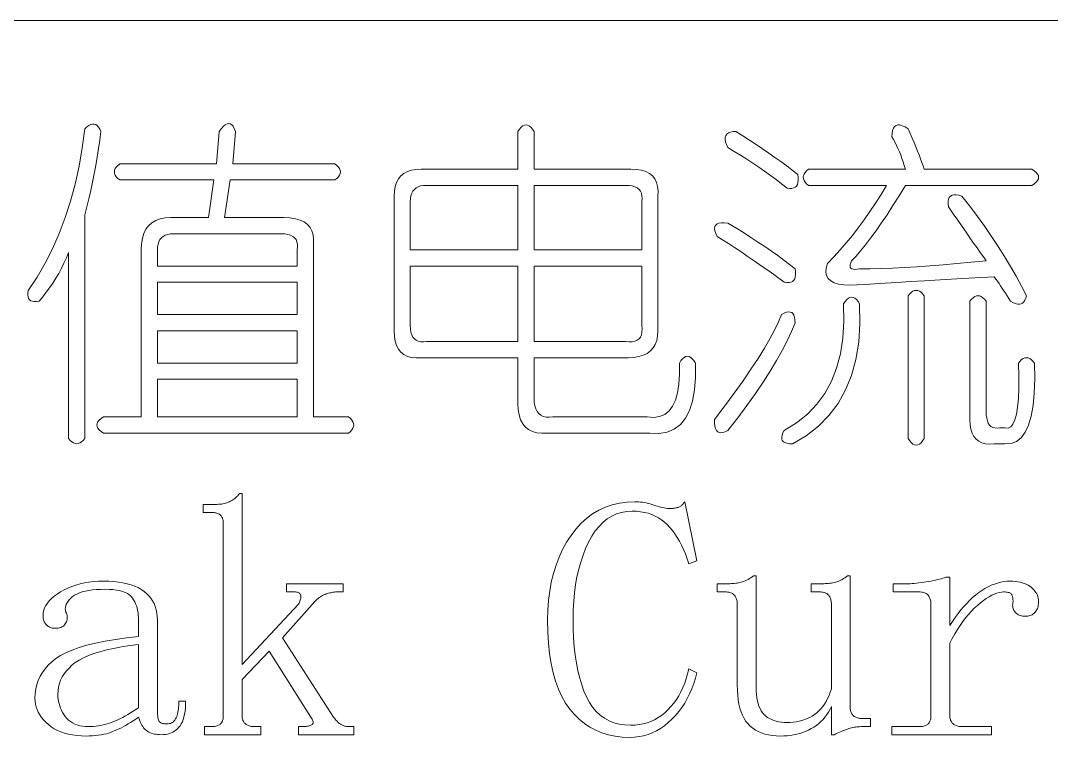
# Model space of a CAD drawing. Extents: x 1 to 297, y 1 to 210.
# Drawn here: x 90.6 to 97.16, y 35.78 to 40.34 of the extents above; entities that cross this region are included whole.
import ezdxf

# ---------------------------------------------------------------- set-up
doc = ezdxf.new("R2010")
doc.units = 0

msp = doc.modelspace()

# ---------------------------------------------------------------- linework, layer by layer
at = {"color": 7, "lineweight": 13}
msp.add_line((1.3055, 40.342), (219.3213, 40.342), dxfattribs=at)
for points in [[(91.1071, 39.6363), (91.0999, 39.5816), (91.0921, 39.5273), (91.0835, 39.4733), (91.0742, 39.4196), (91.0643, 39.3663), (91.0536, 39.3133), (91.0423, 39.2607), (91.0303, 39.2084), (91.0177, 39.1565), (91.0043, 39.1049), (91.0043, 37.682), (90.994, 37.6697), (90.9837, 37.6601), (90.9734, 37.6532), (90.9631, 37.6491), (90.9529, 37.6477), (90.9426, 37.6491), (90.9323, 37.6532), (90.922, 37.6601), (90.9117, 37.6697), (90.9014, 37.682), (90.9014, 38.8649), (90.8872, 38.8309), (90.8719, 38.7977), (90.8557, 38.7651), (90.8383, 38.7332), (90.82, 38.702), (90.8006, 38.6715), (90.7802, 38.6417), (90.7588, 38.6125), (90.7363, 38.5841), (90.7129, 38.5563), (90.6967, 38.5539), (90.6827, 38.5535), (90.6707, 38.5553), (90.6607, 38.559), (90.6529, 38.5649), (90.647, 38.5727), (90.6432, 38.5827), (90.6415, 38.5947), (90.6419, 38.6087), (90.6443, 38.6249), (90.7003, 38.7092), (90.7519, 38.7977), (90.7991, 38.8902), (90.8418, 38.9869), (90.88, 39.0877), (90.9138, 39.1926), (90.9431, 39.3017), (90.9679, 39.4148), (90.9883, 39.5321), (91.0043, 39.6534), (91.0177, 39.6656), (91.0303, 39.6747), (91.0423, 39.6807), (91.0536, 39.6836), (91.0643, 39.6834), (91.0742, 39.6802), (91.0835, 39.6738), (91.0921, 39.6644), (91.0999, 39.6519)], [(91.9643, 39.6363), (91.9471, 39.4306), (92.5986, 39.4306), (92.6109, 39.4203), (92.6205, 39.41), (92.6274, 39.3997), (92.6315, 39.3894), (92.6329, 39.3791), (92.6315, 39.3689), (92.6274, 39.3586), (92.6205, 39.3483), (92.6109, 39.338), (92.5986, 39.3277), (91.93, 39.3277), (91.8957, 39.0877), (92.2729, 39.0877), (92.3118, 39.086), (92.3462, 39.0809), (92.3762, 39.0723), (92.4018, 39.0603), (92.4229, 39.0449), (92.4395, 39.026), (92.4517, 39.0037), (92.4594, 38.978), (92.4626, 38.9489), (92.4614, 38.9163), (92.4614, 37.8191), (92.6843, 37.8191), (92.6966, 37.8089), (92.7062, 37.7986), (92.7131, 37.7883), (92.7172, 37.778), (92.7186, 37.7677), (92.7172, 37.7574), (92.7131, 37.7471), (92.7062, 37.7369), (92.6966, 37.7266), (92.6843, 37.7163), (91.1243, 37.7163), (91.1089, 37.7266), (91.0969, 37.7369), (91.0883, 37.7471), (91.0831, 37.7574), (91.0814, 37.7677), (91.0831, 37.778), (91.0883, 37.7883), (91.0969, 37.7986), (91.1089, 37.8089), (91.1243, 37.8191), (91.3643, 37.8191), (91.3643, 38.882), (91.3662, 38.9211), (91.3718, 38.9561), (91.3813, 38.9869), (91.3945, 39.0137), (91.4114, 39.0363), (91.4322, 39.0548), (91.4567, 39.0692), (91.485, 39.0795), (91.517, 39.0857), (91.5529, 39.0877), (91.7929, 39.0877), (91.8271, 39.3277), (91.2271, 39.3277), (91.2148, 39.338), (91.2052, 39.3483), (91.1983, 39.3586), (91.1942, 39.3689), (91.1929, 39.3791), (91.1942, 39.3894), (91.1983, 39.3997), (91.2052, 39.41), (91.2148, 39.4203), (91.2271, 39.4306), (91.8443, 39.4306), (91.8614, 39.6363), (91.8748, 39.6548), (91.8875, 39.6692), (91.8995, 39.6795), (91.9108, 39.6857), (91.9214, 39.6877), (91.9314, 39.6857), (91.9406, 39.6795), (91.9492, 39.6692), (91.9571, 39.6548)], [(93.8671, 39.6363), (93.8671, 39.3963), (94.4843, 39.3963), (94.5199, 39.3946), (94.5515, 39.3894), (94.5789, 39.3809), (94.6022, 39.3689), (94.6214, 39.3534), (94.6365, 39.3346), (94.6475, 39.3123), (94.6543, 39.2866), (94.6571, 39.2574), (94.6557, 39.2249), (94.6557, 38.3677), (94.6538, 38.3351), (94.6482, 38.306), (94.6387, 38.2803), (94.6255, 38.258), (94.6086, 38.2391), (94.5878, 38.2237), (94.5633, 38.2117), (94.535, 38.2031), (94.503, 38.198), (94.4671, 38.1963), (93.8671, 38.1963), (93.8671, 37.9391), (93.8683, 37.9133), (93.8719, 37.8905), (93.8779, 37.8707), (93.8863, 37.8541), (93.8971, 37.8406), (93.9103, 37.8301), (93.9259, 37.8227), (93.9439, 37.8185), (93.9643, 37.8173), (93.9871, 37.8191), (94.5871, 37.8191), (94.6293, 37.8164), (94.6667, 37.8219), (94.6992, 37.8356), (94.727, 37.8575), (94.75, 37.8877), (94.7682, 37.9261), (94.7815, 37.9727), (94.7901, 38.0276), (94.7939, 38.0907), (94.7929, 38.162), (94.8031, 38.1774), (94.8134, 38.1894), (94.8237, 38.198), (94.834, 38.2031), (94.8443, 38.2049), (94.8546, 38.2031), (94.8649, 38.198), (94.8751, 38.1894), (94.8854, 38.1774), (94.8957, 38.162), (94.8959, 38.0711), (94.8895, 37.9906), (94.8767, 37.9203), (94.8573, 37.8603), (94.8314, 37.8106), (94.799, 37.7711), (94.7601, 37.742), (94.7147, 37.7231), (94.6627, 37.7146), (94.6043, 37.7163), (93.9529, 37.7163), (93.917, 37.7151), (93.885, 37.7183), (93.8567, 37.7261), (93.8322, 37.7382), (93.8114, 37.7549), (93.7944, 37.7759), (93.7812, 37.8015), (93.7718, 37.8315), (93.7662, 37.8659), (93.7643, 37.9049), (93.7643, 38.1963), (93.1471, 38.1963), (93.1146, 38.1949), (93.0854, 38.1977), (93.0597, 38.2045), (93.0374, 38.2155), (93.0186, 38.2306), (93.0031, 38.2498), (92.9911, 38.2731), (92.9826, 38.3005), (92.9774, 38.3321), (92.9757, 38.3677), (92.9757, 39.2249), (92.9774, 39.2574), (92.9826, 39.2866), (92.9911, 39.3123), (93.0031, 39.3346), (93.0186, 39.3534), (93.0374, 39.3689), (93.0597, 39.3809), (93.0854, 39.3894), (93.1146, 39.3946), (93.1471, 39.3963), (93.7643, 39.3963), (93.7643, 39.6363), (93.7746, 39.6517), (93.7849, 39.6637), (93.7951, 39.6723), (93.8054, 39.6774), (93.8157, 39.6791), (93.826, 39.6774), (93.8363, 39.6723), (93.8466, 39.6637), (93.8568, 39.6517)], [(96.25, 39.6534), (96.2634, 39.6231), (96.2761, 39.5938), (96.2881, 39.5655), (96.2994, 39.5382), (96.31, 39.512), (96.3199, 39.4868), (96.3292, 39.4626), (96.3378, 39.4395), (96.3456, 39.4174), (96.3529, 39.3963), (97.0386, 39.3963), (97.054, 39.386), (97.066, 39.3757), (97.0746, 39.3654), (97.0797, 39.3551), (97.0814, 39.3449), (97.0797, 39.3346), (97.0746, 39.3243), (97.066, 39.314), (97.054, 39.3037), (97.0386, 39.2934), (96.2328, 39.2934), (96.1924, 39.2269), (96.1533, 39.1645), (96.1156, 39.1062), (96.0793, 39.0521), (96.0443, 39.002), (96.0107, 38.9561), (95.9785, 38.9142), (95.9476, 38.8765), (95.9181, 38.8429), (95.89, 38.8134), (95.8843, 38.8006), (95.8811, 38.7894), (95.8802, 38.78), (95.8818, 38.7723), (95.8857, 38.7663), (95.8921, 38.762), (95.9008, 38.7594), (95.9119, 38.7586), (95.9255, 38.7594), (95.9414, 38.762), (96.0081, 38.7625), (96.0779, 38.7641), (96.1507, 38.7666), (96.2267, 38.7702), (96.3057, 38.7749), (96.3878, 38.7805), (96.473, 38.7872), (96.5613, 38.7949), (96.6527, 38.8037), (96.7471, 38.8134), (96.7293, 38.8385), (96.7101, 38.8655), (96.6895, 38.8947), (96.6676, 38.9259), (96.6443, 38.9591), (96.6196, 38.9945), (96.5935, 39.0318), (96.5661, 39.0713), (96.5373, 39.1127), (96.5071, 39.1563), (96.5049, 39.1755), (96.5051, 39.1919), (96.5077, 39.2057), (96.5126, 39.2166), (96.52, 39.2249), (96.5298, 39.2303), (96.5419, 39.2331), (96.5565, 39.2331), (96.5735, 39.2303), (96.5928, 39.2249), (96.6432, 39.1599), (96.6916, 39.0953), (96.7379, 39.031), (96.7821, 38.967), (96.8243, 38.9034), (96.8644, 38.8402), (96.9025, 38.7773), (96.9385, 38.7147), (96.9724, 38.6525), (97.0043, 38.5906), (97.0002, 38.5748), (96.9947, 38.5618), (96.9878, 38.5515), (96.9796, 38.5439), (96.97, 38.5391), (96.959, 38.5371), (96.9467, 38.5378), (96.933, 38.5412), (96.9179, 38.5474), (96.9014, 38.5563), (96.8911, 38.5733), (96.8809, 38.5899), (96.8706, 38.6062), (96.8603, 38.6221), (96.85, 38.6377), (96.8397, 38.653), (96.8294, 38.6679), (96.8191, 38.6825), (96.8089, 38.6967), (96.7986, 38.7106), (96.6757, 38.7039), (96.5606, 38.6975), (96.4535, 38.6915), (96.3542, 38.6859), (96.2629, 38.6806), (96.1794, 38.6756), (96.1038, 38.671), (96.036, 38.6667), (95.9762, 38.6627), (95.9243, 38.6591), (95.8792, 38.6574), (95.8399, 38.6591), (95.8065, 38.6643), (95.7789, 38.6729), (95.7571, 38.6849), (95.7412, 38.7003), (95.7311, 38.7191), (95.7268, 38.7414), (95.7283, 38.7671), (95.7357, 38.7963), (95.7765, 38.8383), (95.8166, 38.882), (95.856, 38.9274), (95.8948, 38.9746), (95.9329, 39.0234), (95.9702, 39.074), (96.0069, 39.1263), (96.0429, 39.1803), (96.0782, 39.236), (96.1129, 39.2934), (95.6157, 39.2934), (95.6034, 39.3037), (95.5938, 39.314), (95.5869, 39.3243), (95.5828, 39.3346), (95.5814, 39.3449), (95.5828, 39.3551), (95.5869, 39.3654), (95.5938, 39.3757), (95.6034, 39.386), (95.6157, 39.3963), (96.2328, 39.3963), (96.2258, 39.4199), (96.2185, 39.4429), (96.2107, 39.4652), (96.2027, 39.4868), (96.1943, 39.5077), (96.1855, 39.5279), (96.1765, 39.5475), (96.167, 39.5663), (96.1572, 39.5845), (96.1471, 39.602), (96.1482, 39.6241), (96.1513, 39.6425), (96.1564, 39.657), (96.1636, 39.6678), (96.1729, 39.6749), (96.1842, 39.6781), (96.1975, 39.6776), (96.213, 39.6733), (96.2305, 39.6653)], [(95.1529, 39.6363), (95.1969, 39.6089), (95.2399, 39.5814), (95.2819, 39.554), (95.3229, 39.5266), (95.3629, 39.4991), (95.4018, 39.4717), (95.4397, 39.4443), (95.4765, 39.4169), (95.5123, 39.3894), (95.5471, 39.362), (95.5495, 39.3426), (95.5499, 39.3257), (95.5482, 39.3111), (95.5444, 39.2989), (95.5386, 39.2891), (95.5307, 39.2818), (95.5207, 39.2768), (95.5087, 39.2742), (95.4947, 39.2741), (95.4786, 39.2763), (95.4439, 39.3035), (95.4086, 39.3305), (95.3726, 39.357), (95.3359, 39.3833), (95.2986, 39.4091), (95.2605, 39.4347), (95.2218, 39.4599), (95.1823, 39.4847), (95.1422, 39.5093), (95.1014, 39.5334), (95.0927, 39.553), (95.087, 39.5705), (95.0844, 39.5859), (95.085, 39.5993), (95.0886, 39.6106), (95.0953, 39.6198), (95.105, 39.627), (95.1179, 39.6322), (95.1338, 39.6353)], [(93.7643, 39.2934), (93.1814, 39.2934), (93.1619, 39.2924), (93.1444, 39.2893), (93.129, 39.2842), (93.1156, 39.277), (93.1043, 39.2677), (93.095, 39.2564), (93.0878, 39.243), (93.0827, 39.2276), (93.0796, 39.2101), (93.0786, 39.1906), (93.0786, 38.882), (93.7643, 38.882)], [(94.45, 39.2934), (93.8671, 39.2934), (93.8671, 38.882), (94.5529, 38.882), (94.5529, 39.1906), (94.5549, 39.2101), (94.5542, 39.2276), (94.5508, 39.243), (94.5446, 39.2564), (94.5357, 39.2677), (94.5241, 39.277), (94.5097, 39.2842), (94.4925, 39.2893), (94.4726, 39.2924)], [(95.1014, 39.0534), (95.152, 39.0227), (95.2009, 38.9924), (95.248, 38.9624), (95.2934, 38.9327), (95.3371, 38.9034), (95.3791, 38.8745), (95.4194, 38.8458), (95.458, 38.8175), (95.4949, 38.7896), (95.53, 38.762), (95.5324, 38.7426), (95.5327, 38.7257), (95.531, 38.7111), (95.5273, 38.6989), (95.5214, 38.6891), (95.5135, 38.6818), (95.5036, 38.6768), (95.4916, 38.6742), (95.4775, 38.6741), (95.4614, 38.6763), (95.4109, 38.7131), (95.362, 38.7483), (95.3148, 38.7817), (95.2694, 38.8134), (95.2257, 38.8434), (95.1837, 38.8717), (95.1434, 38.8983), (95.1049, 38.9231), (95.068, 38.9463), (95.0329, 38.9677), (95.0243, 38.9871), (95.0191, 39.0041), (95.0174, 39.0186), (95.0191, 39.0308), (95.0243, 39.0406), (95.0329, 39.0479), (95.0449, 39.0529), (95.0603, 39.0555), (95.0791, 39.0557)], [(92.2557, 38.9849), (91.57, 38.9849), (91.5505, 38.9838), (91.533, 38.9807), (91.5175, 38.9756), (91.5042, 38.9684), (91.4929, 38.9591), (91.4836, 38.9478), (91.4764, 38.9345), (91.4713, 38.919), (91.4682, 38.9015), (91.4671, 38.882), (91.4671, 38.7791), (92.3586, 38.7791), (92.3586, 38.882), (92.3606, 38.9015), (92.3599, 38.919), (92.3565, 38.9345), (92.3503, 38.9478), (92.3414, 38.9591), (92.3298, 38.9684), (92.3154, 38.9756), (92.2982, 38.9807), (92.2783, 38.9838)], [(93.7643, 38.7791), (93.0786, 38.7791), (93.0786, 38.402), (93.0796, 38.3794), (93.0827, 38.3595), (93.0878, 38.3423), (93.095, 38.3279), (93.1043, 38.3163), (93.1156, 38.3074), (93.129, 38.3012), (93.1444, 38.2978), (93.1619, 38.2971), (93.1814, 38.2991), (93.7643, 38.2991)], [(94.5529, 38.7791), (93.8671, 38.7791), (93.8671, 38.2991), (94.45, 38.2991), (94.4726, 38.2971), (94.4925, 38.2978), (94.5097, 38.3012), (94.5241, 38.3074), (94.5357, 38.3163), (94.5446, 38.3279), (94.5508, 38.3423), (94.5542, 38.3595), (94.5549, 38.3794), (94.5529, 38.402)], [(92.3586, 38.6763), (91.4671, 38.6763), (91.4671, 38.4706), (92.3586, 38.4706)], [(96.3529, 38.5906), (96.3529, 37.682), (96.3426, 37.6666), (96.3323, 37.6546), (96.322, 37.646), (96.3117, 37.6409), (96.3014, 37.6391), (96.2911, 37.6409), (96.2809, 37.646), (96.2706, 37.6546), (96.2603, 37.6666), (96.25, 37.682), (96.25, 38.5906), (96.2603, 38.6029), (96.2706, 38.6125), (96.2809, 38.6194), (96.2911, 38.6235), (96.3014, 38.6249), (96.3117, 38.6235), (96.322, 38.6194), (96.3323, 38.6125), (96.3426, 38.6029)], [(95.8386, 38.5391), (95.8489, 38.5546), (95.8591, 38.5666), (95.8694, 38.5751), (95.8797, 38.5803), (95.89, 38.582), (95.9003, 38.5803), (95.9106, 38.5751), (95.9209, 38.5666), (95.9311, 38.5546), (95.9414, 38.5391), (95.9433, 38.413), (95.9352, 38.295), (95.9173, 38.1853), (95.8893, 38.0838), (95.8514, 37.9906), (95.8036, 37.9055), (95.7458, 37.8287), (95.6781, 37.7602), (95.6004, 37.6998), (95.5129, 37.6477), (95.4938, 37.6486), (95.4779, 37.6511), (95.465, 37.6554), (95.4553, 37.6614), (95.4486, 37.6691), (95.445, 37.6786), (95.4445, 37.6897), (95.447, 37.7026), (95.4527, 37.7171), (95.4614, 37.7334), (95.5393, 37.7816), (95.6082, 37.837), (95.6682, 37.8995), (95.7193, 37.9693), (95.7614, 38.0463), (95.7947, 38.1305), (95.819, 38.2218), (95.8344, 38.3204), (95.841, 38.4262)], [(96.7471, 38.5563), (96.7471, 37.8534), (96.748, 37.8308), (96.7506, 37.8109), (96.7549, 37.7938), (96.7608, 37.7794), (96.7686, 37.7677), (96.778, 37.7588), (96.7891, 37.7526), (96.802, 37.7492), (96.8166, 37.7485), (96.8329, 37.7506), (96.8671, 37.7506), (96.8865, 37.7485), (96.9035, 37.7561), (96.9181, 37.7732), (96.9302, 37.7999), (96.94, 37.8363), (96.9474, 37.8822), (96.9523, 37.9378), (96.9549, 38.0029), (96.9551, 38.0777), (96.9529, 38.162), (96.9631, 38.1743), (96.9734, 38.1839), (96.9837, 38.1908), (96.994, 38.1949), (97.0043, 38.1963), (97.0146, 38.1949), (97.0249, 38.1908), (97.0351, 38.1839), (97.0454, 38.1743), (97.0557, 38.162), (97.0569, 38.0612), (97.0536, 37.9714), (97.0459, 37.8925), (97.0338, 37.8246), (97.0171, 37.7677), (96.9961, 37.7218), (96.9705, 37.6868), (96.9405, 37.6628), (96.9061, 37.6498), (96.8671, 37.6477), (96.7986, 37.6477), (96.7692, 37.6462), (96.743, 37.6484), (96.7199, 37.6544), (96.6998, 37.6642), (96.6829, 37.6777), (96.669, 37.695), (96.6582, 37.7161), (96.6505, 37.741), (96.6458, 37.7696), (96.6443, 37.802), (96.6443, 38.5563), (96.6546, 38.5686), (96.6649, 38.5782), (96.6751, 38.5851), (96.6854, 38.5892), (96.6957, 38.5906), (96.706, 38.5892), (96.7163, 38.5851), (96.7266, 38.5782), (96.7369, 38.5686)], [(95.4443, 38.4706), (95.4606, 38.4793), (95.4751, 38.485), (95.488, 38.4875), (95.4991, 38.487), (95.5086, 38.4834), (95.5163, 38.4767), (95.5223, 38.467), (95.5266, 38.4541), (95.5291, 38.4382), (95.53, 38.4191), (95.5072, 38.3629), (95.4799, 38.3039), (95.4482, 38.2422), (95.4121, 38.1778), (95.3714, 38.1106), (95.3263, 38.0406), (95.2768, 37.9679), (95.2228, 37.8925), (95.1643, 37.8143), (95.1014, 37.7334), (95.0851, 37.7249), (95.0706, 37.7197), (95.0577, 37.718), (95.0466, 37.7197), (95.0371, 37.7249), (95.0294, 37.7334), (95.0234, 37.7454), (95.0191, 37.7609), (95.0166, 37.7797), (95.0157, 37.802), (95.0817, 37.8889), (95.1426, 37.9714), (95.1983, 38.0494), (95.2489, 38.1229), (95.2943, 38.192), (95.3346, 38.2566), (95.3697, 38.3168), (95.3997, 38.3725), (95.4246, 38.4238)], [(92.3586, 38.3677), (91.4671, 38.3677), (91.4671, 38.162), (92.3586, 38.162)], [(92.3586, 38.0591), (91.4671, 38.0591), (91.4671, 37.8191), (92.3586, 37.8191)], [(92.2643, 36.4134), (92.59, 35.9077), (92.5951, 35.9011), (92.6001, 35.8949), (92.605, 35.8891), (92.6099, 35.8837), (92.6146, 35.8788), (92.6193, 35.8743), (92.6239, 35.8702), (92.6284, 35.8666), (92.6328, 35.8634), (92.6371, 35.8606), (92.6415, 35.8581), (92.6459, 35.8559), (92.6504, 35.854), (92.655, 35.8523), (92.6596, 35.8509), (92.6644, 35.8498), (92.6692, 35.8489), (92.6742, 35.8482), (92.6792, 35.8478), (92.6843, 35.8477), (92.7186, 35.8477), (92.7186, 35.7963), (92.3671, 35.7963), (92.3671, 35.8477), (92.3929, 35.8477), (92.4012, 35.8478), (92.409, 35.8482), (92.4163, 35.8489), (92.423, 35.8498), (92.4293, 35.8509), (92.435, 35.8523), (92.4403, 35.854), (92.445, 35.8559), (92.4492, 35.8581), (92.4529, 35.8606), (92.4559, 35.8634), (92.458, 35.8666), (92.4593, 35.8702), (92.4597, 35.8743), (92.4593, 35.8788), (92.458, 35.8837), (92.4559, 35.8891), (92.4529, 35.8949), (92.449, 35.9011), (92.4443, 35.9077), (92.1786, 36.3277), (92.0071, 36.1477), (92.0071, 35.9163), (92.0074, 35.9096), (92.008, 35.9033), (92.0091, 35.8973), (92.0106, 35.8916), (92.0125, 35.8863), (92.0149, 35.8813), (92.0176, 35.8767), (92.0209, 35.8724), (92.0245, 35.8685), (92.0286, 35.8649), (92.033, 35.8616), (92.0377, 35.8587), (92.0426, 35.8561), (92.0478, 35.8539), (92.0532, 35.852), (92.0589, 35.8505), (92.0649, 35.8493), (92.0711, 35.8484), (92.0776, 35.8479), (92.0843, 35.8477), (92.1271, 35.8477), (92.1271, 35.7963), (91.7671, 35.7963), (91.7671, 35.8477), (91.81, 35.8477), (91.8183, 35.8479), (91.8261, 35.8484), (91.8334, 35.8493), (91.8402, 35.8505), (91.8464, 35.852), (91.8522, 35.8539), (91.8574, 35.8561), (91.8621, 35.8587), (91.8663, 35.8616), (91.87, 35.8649), (91.8733, 35.8685), (91.8762, 35.8724), (91.8787, 35.8767), (91.881, 35.8813), (91.8829, 35.8863), (91.8844, 35.8916), (91.8856, 35.8973), (91.8865, 35.9033), (91.887, 35.9096), (91.8871, 35.9163), (91.8871, 37.142), (91.887, 37.1487), (91.8865, 37.155), (91.8856, 37.161), (91.8844, 37.1667), (91.8829, 37.172), (91.881, 37.177), (91.8787, 37.1816), (91.8762, 37.1859), (91.8733, 37.1898), (91.87, 37.1934), (91.8663, 37.1967), (91.8621, 37.1996), (91.8574, 37.2022), (91.8522, 37.2044), (91.8464, 37.2063), (91.8402, 37.2078), (91.8334, 37.209), (91.8261, 37.2099), (91.8183, 37.2104), (91.81, 37.2106), (91.7586, 37.2106), (91.7586, 37.262), (91.8357, 37.262), (91.8459, 37.2622), (91.8558, 37.2627), (91.8654, 37.2635), (91.8748, 37.2647), (91.8839, 37.2663), (91.8928, 37.2682), (91.9014, 37.2704), (91.9098, 37.273), (91.9179, 37.2759), (91.9257, 37.2791), (91.9333, 37.2827), (91.9406, 37.2867), (91.9477, 37.291), (91.9545, 37.2956), (91.9611, 37.3006), (91.9674, 37.3059), (91.9734, 37.3115), (91.9792, 37.3175), (91.9847, 37.3239), (91.99, 37.3306), (92.0071, 37.3306), (92.0071, 36.242), (92.3671, 36.6277), (92.3704, 36.6344), (92.3731, 36.6409), (92.3755, 36.6471), (92.3774, 36.6531), (92.3789, 36.6588), (92.38, 36.6642), (92.3806, 36.6694), (92.3809, 36.6743), (92.3806, 36.679), (92.38, 36.6834), (92.3788, 36.6875), (92.3771, 36.6911), (92.3747, 36.6944), (92.3718, 36.6971), (92.3682, 36.6995), (92.3641, 36.7014), (92.3593, 36.7029), (92.3539, 36.704), (92.348, 36.7046), (92.3414, 36.7049), (92.29, 36.7049), (92.29, 36.7563), (92.65, 36.7563), (92.65, 36.7049), (92.6071, 36.7049), (92.6019, 36.7047), (92.5963, 36.7043), (92.5906, 36.7037), (92.5845, 36.7028), (92.5782, 36.7016), (92.5717, 36.7002), (92.5648, 36.6986), (92.5578, 36.6966), (92.5504, 36.6944), (92.5429, 36.692), (92.5352, 36.6892), (92.5276, 36.686), (92.5201, 36.6824), (92.5127, 36.6783), (92.5054, 36.6738), (92.4981, 36.6689), (92.491, 36.6635), (92.4839, 36.6577), (92.4769, 36.6515), (92.47, 36.6449)], [(94.4757, 35.7791), (94.4287, 35.7809), (94.3837, 35.7863), (94.3406, 35.7953), (94.2995, 35.8079), (94.2604, 35.8241), (94.2232, 35.8439), (94.188, 35.8673), (94.1548, 35.8943), (94.1236, 35.9249), (94.0943, 35.9591), (94.0674, 35.9972), (94.0434, 36.0394), (94.0222, 36.0857), (94.0038, 36.1361), (93.9882, 36.1906), (93.9755, 36.2492), (93.9656, 36.3119), (93.9585, 36.3788), (93.9543, 36.4498), (93.9529, 36.5249), (93.9544, 36.5889), (93.9589, 36.6507), (93.9664, 36.7103), (93.9769, 36.7676), (93.9904, 36.8227), (94.0069, 36.8756), (94.0264, 36.9263), (94.0489, 36.9747), (94.0744, 37.0209), (94.1029, 37.0649), (94.1339, 37.1056), (94.1671, 37.142), (94.2025, 37.1741), (94.24, 37.202), (94.2796, 37.2256), (94.3214, 37.2449), (94.3654, 37.2599), (94.4114, 37.2706), (94.4596, 37.277), (94.51, 37.2791), (94.522, 37.2789), (94.534, 37.2783), (94.546, 37.2772), (94.558, 37.2757), (94.57, 37.2738), (94.582, 37.2714), (94.594, 37.2686), (94.606, 37.2654), (94.618, 37.2618), (94.63, 37.2577), (94.6418, 37.2536), (94.6533, 37.25), (94.6645, 37.2468), (94.6753, 37.244), (94.6857, 37.2416), (94.6958, 37.2397), (94.7056, 37.2382), (94.715, 37.2371), (94.7241, 37.2365), (94.7328, 37.2363), (94.7396, 37.2364), (94.7461, 37.2366), (94.7523, 37.2371), (94.7582, 37.2377), (94.7639, 37.2384), (94.7694, 37.2394), (94.7746, 37.2405), (94.7795, 37.2418), (94.7841, 37.2432), (94.7886, 37.2449), (94.7928, 37.2467), (94.797, 37.249), (94.801, 37.2515), (94.805, 37.2545), (94.8089, 37.2577), (94.8127, 37.2613), (94.8165, 37.2653), (94.8201, 37.2695), (94.8237, 37.2742), (94.8271, 37.2791), (94.9043, 36.902), (94.8529, 36.8849), (94.8422, 36.9167), (94.8309, 36.9469), (94.8189, 36.9756), (94.8062, 37.0028), (94.7929, 37.0284), (94.7788, 37.0525), (94.7641, 37.0751), (94.7486, 37.0961), (94.7325, 37.1155), (94.7157, 37.1334), (94.6981, 37.1497), (94.6794, 37.1643), (94.6597, 37.1771), (94.6389, 37.1883), (94.6171, 37.1977), (94.5943, 37.2054), (94.5705, 37.2114), (94.5457, 37.2157), (94.5198, 37.2183), (94.4929, 37.2191), (94.4577, 37.2172), (94.4241, 37.2113), (94.3922, 37.2014), (94.3619, 37.1876), (94.3332, 37.1699), (94.3062, 37.1482), (94.2808, 37.1225), (94.257, 37.093), (94.2348, 37.0595), (94.2143, 37.022), (94.1956, 36.9816), (94.1788, 36.9394), (94.164, 36.8952), (94.1512, 36.8492), (94.1404, 36.8013), (94.1315, 36.7515), (94.1246, 36.6998), (94.1197, 36.6462), (94.1167, 36.5908), (94.1157, 36.5334), (94.1166, 36.4714), (94.1191, 36.4121), (94.1234, 36.3555), (94.1294, 36.3017), (94.1371, 36.2506), (94.1466, 36.2022), (94.1577, 36.1566), (94.1706, 36.1138), (94.1851, 36.0737), (94.2014, 36.0363), (94.2197, 36.0021), (94.2402, 35.9715), (94.2629, 35.9445), (94.2878, 35.9211), (94.315, 35.9013), (94.3444, 35.8851), (94.376, 35.8725), (94.4099, 35.8635), (94.446, 35.8581), (94.4843, 35.8563), (94.5113, 35.8573), (94.5376, 35.8602), (94.5631, 35.8652), (94.5878, 35.8721), (94.6118, 35.8809), (94.635, 35.8918), (94.6574, 35.9046), (94.679, 35.9194), (94.6999, 35.9361), (94.72, 35.9549), (94.7391, 35.9752), (94.7569, 35.9969), (94.7734, 36.0198), (94.7886, 36.044), (94.8025, 36.0695), (94.8151, 36.0963), (94.8265, 36.1244), (94.8366, 36.1537), (94.8454, 36.1844), (94.8529, 36.2163), (94.9043, 36.1906), (94.895, 36.1552), (94.8842, 36.1211), (94.872, 36.0884), (94.8583, 36.0569), (94.8432, 36.0266), (94.8266, 35.9977), (94.8086, 35.9701), (94.7891, 35.9437), (94.7681, 35.9186), (94.7457, 35.8949), (94.7222, 35.8729), (94.6979, 35.8532), (94.6728, 35.8358), (94.647, 35.8208), (94.6204, 35.8081), (94.593, 35.7977), (94.5648, 35.7896), (94.5359, 35.7838), (94.5062, 35.7803)], [(95.4786, 35.8734), (95.4988, 35.8739), (95.5185, 35.8755), (95.5376, 35.8781), (95.5561, 35.8817), (95.5739, 35.8863), (95.5912, 35.8919), (95.6079, 35.8986), (95.6239, 35.9063), (95.6394, 35.9151), (95.6543, 35.9249), (95.6685, 35.9357), (95.6819, 35.9478), (95.6945, 35.9611), (95.7064, 35.9756), (95.7175, 35.9913), (95.7278, 36.0082), (95.7374, 36.0263), (95.7462, 36.0455), (95.7542, 36.066), (95.7614, 36.0877), (95.7614, 36.6277), (95.7613, 36.6344), (95.7607, 36.6409), (95.7599, 36.6471), (95.7587, 36.6531), (95.7571, 36.6588), (95.7552, 36.6642), (95.753, 36.6694), (95.7505, 36.6743), (95.7475, 36.679), (95.7443, 36.6834), (95.7406, 36.6875), (95.7364, 36.6911), (95.7317, 36.6944), (95.7265, 36.6971), (95.7207, 36.6995), (95.7145, 36.7014), (95.7077, 36.7029), (95.7004, 36.704), (95.6926, 36.7046), (95.6843, 36.7049), (95.6329, 36.7049), (95.6329, 36.7563), (95.6843, 36.7563), (95.6945, 36.7564), (95.7045, 36.7566), (95.7144, 36.7571), (95.7241, 36.7577), (95.7336, 36.7584), (95.7429, 36.7594), (95.7521, 36.7605), (95.7611, 36.7618), (95.7699, 36.7632), (95.7786, 36.7649), (95.7871, 36.7668), (95.7957, 36.7693), (95.8043, 36.7723), (95.8129, 36.7758), (95.8214, 36.7799), (95.83, 36.7844), (95.8386, 36.7895), (95.8471, 36.795), (95.8557, 36.8011), (95.8643, 36.8077), (95.8814, 36.8077), (95.8814, 35.9677), (95.8816, 35.961), (95.8823, 35.9547), (95.8834, 35.9487), (95.8848, 35.943), (95.8868, 35.9377), (95.8891, 35.9327), (95.8919, 35.9281), (95.8951, 35.9238), (95.8988, 35.9199), (95.9029, 35.9163), (95.9073, 35.913), (95.9119, 35.9101), (95.9169, 35.9075), (95.9221, 35.9053), (95.9275, 35.9034), (95.9332, 35.9019), (95.9392, 35.9007), (95.9454, 35.8998), (95.9518, 35.8993), (95.9586, 35.8991), (96.01, 35.8991), (96.01, 35.8477), (95.9586, 35.8477), (95.95, 35.8476), (95.9414, 35.8472), (95.9329, 35.8466), (95.9243, 35.8457), (95.9157, 35.8445), (95.9071, 35.8431), (95.8986, 35.8414), (95.89, 35.8395), (95.8814, 35.8373), (95.8729, 35.8349), (95.8642, 35.8322), (95.8554, 35.8292), (95.8464, 35.826), (95.8372, 35.8225), (95.8279, 35.8188), (95.8183, 35.8148), (95.8087, 35.8106), (95.7988, 35.8061), (95.7888, 35.8013), (95.7786, 35.7963), (95.7614, 35.7963), (95.7614, 35.9763), (95.7524, 35.9579), (95.7426, 35.9405), (95.7318, 35.924), (95.7203, 35.9084), (95.7079, 35.8938), (95.6946, 35.8801), (95.6804, 35.8674), (95.6654, 35.8556), (95.6496, 35.8448), (95.6329, 35.8349), (95.6155, 35.8259), (95.5975, 35.8179), (95.5791, 35.8108), (95.5602, 35.8047), (95.5407, 35.7995), (95.5207, 35.7953), (95.5003, 35.792), (95.4793, 35.7896), (95.4577, 35.7882), (95.4357, 35.7877), (95.409, 35.7885), (95.3836, 35.7908), (95.3596, 35.7947), (95.337, 35.8001), (95.3157, 35.807), (95.2958, 35.8155), (95.2773, 35.8255), (95.2602, 35.8371), (95.2444, 35.8502), (95.23, 35.8649), (95.217, 35.8812), (95.2053, 35.8995), (95.195, 35.9196), (95.1861, 35.9417), (95.1786, 35.9656), (95.1724, 35.9914), (95.1676, 36.0191), (95.1642, 36.0486), (95.1621, 36.0801), (95.1614, 36.1134), (95.1614, 36.6277), (95.1613, 36.6344), (95.1607, 36.6409), (95.1599, 36.6471), (95.1587, 36.6531), (95.1571, 36.6588), (95.1553, 36.6642), (95.153, 36.6694), (95.1505, 36.6743), (95.1475, 36.679), (95.1443, 36.6834), (95.1406, 36.6875), (95.1364, 36.6911), (95.1317, 36.6944), (95.1264, 36.6971), (95.1207, 36.6995), (95.1145, 36.7014), (95.1077, 36.7029), (95.1004, 36.704), (95.0926, 36.7046), (95.0843, 36.7049), (95.0329, 36.7049), (95.0329, 36.7563), (95.0843, 36.7563), (95.0945, 36.7564), (95.1045, 36.7566), (95.1144, 36.7571), (95.1241, 36.7577), (95.1336, 36.7584), (95.1429, 36.7594), (95.1521, 36.7605), (95.1611, 36.7618), (95.1699, 36.7632), (95.1786, 36.7649), (95.1871, 36.7668), (95.1957, 36.7693), (95.2043, 36.7723), (95.2129, 36.7758), (95.2214, 36.7799), (95.23, 36.7844), (95.2386, 36.7895), (95.2471, 36.795), (95.2557, 36.8011), (95.2643, 36.8077), (95.2814, 36.8077), (95.2814, 36.0963), (95.2819, 36.073), (95.2835, 36.051), (95.286, 36.0305), (95.2896, 36.0113), (95.2943, 35.9934), (95.2999, 35.977), (95.3066, 35.9619), (95.3143, 35.9482), (95.3231, 35.9358), (95.3329, 35.9249), (95.3436, 35.9151), (95.3551, 35.9063), (95.3676, 35.8986), (95.3809, 35.8919), (95.395, 35.8863), (95.41, 35.8817), (95.4258, 35.8781), (95.4426, 35.8755), (95.4601, 35.8739)], [(96.5157, 36.4906), (96.533, 36.5174), (96.5505, 36.5429), (96.5683, 36.5671), (96.5863, 36.59), (96.6046, 36.6116), (96.6232, 36.632), (96.642, 36.6511), (96.6611, 36.6689), (96.6804, 36.6854), (96.7, 36.7006), (96.7197, 36.7144), (96.7396, 36.7268), (96.7595, 36.7377), (96.7795, 36.7472), (96.7996, 36.7552), (96.8198, 36.7618), (96.8401, 36.7669), (96.8605, 36.7705), (96.8809, 36.7727), (96.9014, 36.7734), (96.9182, 36.773), (96.9342, 36.7719), (96.9494, 36.77), (96.9638, 36.7673), (96.9775, 36.7638), (96.9904, 36.7595), (97.0025, 36.7545), (97.0139, 36.7487), (97.0245, 36.7422), (97.0343, 36.7349), (97.0432, 36.727), (97.0513, 36.7189), (97.0583, 36.7106), (97.0645, 36.7019), (97.0696, 36.6931), (97.0739, 36.6839), (97.0772, 36.6746), (97.0795, 36.6649), (97.081, 36.655), (97.0814, 36.6449), (97.0812, 36.6365), (97.0806, 36.6284), (97.0795, 36.6207), (97.078, 36.6133), (97.0761, 36.6063), (97.0737, 36.5996), (97.0709, 36.5933), (97.0677, 36.5873), (97.0641, 36.5816), (97.06, 36.5763), (97.0555, 36.5714), (97.0506, 36.567), (97.0452, 36.5632), (97.0394, 36.5598), (97.0332, 36.557), (97.0266, 36.5547), (97.0195, 36.5529), (97.012, 36.5516), (97.0041, 36.5508), (96.9957, 36.5506), (96.9874, 36.5508), (96.9794, 36.5516), (96.9719, 36.5529), (96.9649, 36.5547), (96.9582, 36.557), (96.952, 36.5598), (96.9462, 36.5632), (96.9408, 36.567), (96.9359, 36.5714), (96.9314, 36.5763), (96.9274, 36.5816), (96.9241, 36.5873), (96.9213, 36.5933), (96.9191, 36.5996), (96.9175, 36.6063), (96.9165, 36.6133), (96.9161, 36.6207), (96.9163, 36.6284), (96.9172, 36.6365), (96.9186, 36.6449), (96.9185, 36.6499), (96.9182, 36.6548), (96.9178, 36.6595), (96.9172, 36.6641), (96.9164, 36.6684), (96.9155, 36.6726), (96.9144, 36.6767), (96.9131, 36.6805), (96.9116, 36.6842), (96.91, 36.6877), (96.9079, 36.691), (96.9052, 36.6939), (96.9018, 36.6965), (96.8977, 36.6987), (96.8929, 36.7006), (96.8874, 36.7021), (96.8812, 36.7033), (96.8743, 36.7042), (96.8668, 36.7047), (96.8586, 36.7049), (96.8446, 36.704), (96.8299, 36.7014), (96.8147, 36.6971), (96.7989, 36.6911), (96.7825, 36.6834), (96.7655, 36.674), (96.7479, 36.6629), (96.7297, 36.65), (96.7108, 36.6354), (96.6914, 36.6191), (96.6719, 36.6013), (96.6529, 36.5821), (96.6342, 36.5615), (96.616, 36.5396), (96.5982, 36.5163), (96.5809, 36.4916), (96.5639, 36.4655), (96.5474, 36.4381), (96.5314, 36.4093), (96.5157, 36.3791), (96.5157, 35.9163), (96.5159, 35.9096), (96.5166, 35.9033), (96.5176, 35.8973), (96.5191, 35.8916), (96.5211, 35.8863), (96.5234, 35.8813), (96.5262, 35.8767), (96.5294, 35.8724), (96.5331, 35.8685), (96.5371, 35.8649), (96.5415, 35.8616), (96.5462, 35.8587), (96.5512, 35.8561), (96.5563, 35.8539), (96.5618, 35.852), (96.5675, 35.8505), (96.5734, 35.8493), (96.5797, 35.8484), (96.5861, 35.8479), (96.5928, 35.8477), (96.7814, 35.8477), (96.7814, 35.7963), (96.1471, 35.7963), (96.1471, 35.8477), (96.3186, 35.8477), (96.3269, 35.8479), (96.3347, 35.8484), (96.342, 35.8493), (96.3487, 35.8505), (96.355, 35.852), (96.3607, 35.8539), (96.366, 35.8561), (96.3707, 35.8587), (96.3749, 35.8616), (96.3786, 35.8649), (96.3818, 35.8685), (96.3847, 35.8724), (96.3873, 35.8767), (96.3895, 35.8813), (96.3914, 35.8863), (96.393, 35.8916), (96.3942, 35.8973), (96.395, 35.9033), (96.3955, 35.9096), (96.3957, 35.9163), (96.3957, 36.6277), (96.3955, 36.6344), (96.395, 36.6409), (96.3942, 36.6471), (96.393, 36.6531), (96.3914, 36.6588), (96.3895, 36.6642), (96.3873, 36.6694), (96.3847, 36.6743), (96.3818, 36.679), (96.3786, 36.6834), (96.3749, 36.6875), (96.3707, 36.6911), (96.366, 36.6944), (96.3607, 36.6971), (96.355, 36.6995), (96.3487, 36.7014), (96.342, 36.7029), (96.3347, 36.704), (96.3269, 36.7046), (96.3186, 36.7049), (96.1557, 36.7049), (96.1557, 36.7563), (96.2243, 36.7563), (96.2365, 36.7564), (96.2491, 36.7568), (96.2622, 36.7574), (96.2757, 36.7583), (96.2896, 36.7595), (96.304, 36.7609), (96.3188, 36.7626), (96.334, 36.7645), (96.3496, 36.7667), (96.3657, 36.7691), (96.3816, 36.7718), (96.3967, 36.7745), (96.4111, 36.7772), (96.4247, 36.7801), (96.4375, 36.7831), (96.4495, 36.7861), (96.4608, 36.7892), (96.4713, 36.7925), (96.481, 36.7958), (96.49, 36.7991), (96.5157, 36.7991)], [(91.0129, 35.7877), (90.9827, 35.7884), (90.9539, 35.7906), (90.9265, 35.7943), (90.9004, 35.7994), (90.8757, 35.8059), (90.8524, 35.8139), (90.8305, 35.8234), (90.8099, 35.8343), (90.7907, 35.8467), (90.7729, 35.8606), (90.7566, 35.8754), (90.742, 35.8906), (90.7291, 35.9062), (90.718, 35.9223), (90.7086, 35.9388), (90.7009, 35.9557), (90.6949, 35.9731), (90.6906, 35.9909), (90.688, 36.0091), (90.6871, 36.0277), (90.6885, 36.058), (90.6925, 36.0872), (90.6991, 36.1153), (90.7084, 36.1422), (90.7204, 36.1681), (90.735, 36.1928), (90.7522, 36.2164), (90.7722, 36.2389), (90.7948, 36.2603), (90.82, 36.2806), (90.8492, 36.2997), (90.8836, 36.3178), (90.9232, 36.3347), (90.9681, 36.3505), (91.0182, 36.3652), (91.0735, 36.3788), (91.1341, 36.3913), (91.1999, 36.4026), (91.2709, 36.4129), (91.3471, 36.422), (91.3471, 36.5249), (91.3468, 36.5417), (91.3456, 36.5579), (91.3437, 36.5736), (91.341, 36.5886), (91.3375, 36.6031), (91.3333, 36.6169), (91.3282, 36.6302), (91.3225, 36.6428), (91.3159, 36.6548), (91.3086, 36.6663), (91.2999, 36.6769), (91.2892, 36.6863), (91.2766, 36.6947), (91.2619, 36.7019), (91.2454, 36.7081), (91.2268, 36.7131), (91.2063, 36.717), (91.1838, 36.7198), (91.1593, 36.7214), (91.1329, 36.722), (91.1046, 36.7215), (91.078, 36.7201), (91.0531, 36.7178), (91.03, 36.7145), (91.0086, 36.7102), (90.9889, 36.705), (90.9709, 36.6989), (90.9546, 36.6918), (90.94, 36.6838), (90.9271, 36.6749), (90.9159, 36.6654), (90.9062, 36.6558), (90.8981, 36.6462), (90.8915, 36.6365), (90.8864, 36.6266), (90.8829, 36.6167), (90.8809, 36.6068), (90.8805, 36.5967), (90.8816, 36.5865), (90.8843, 36.5763), (90.8874, 36.5694), (90.8898, 36.5626), (90.8915, 36.5557), (90.8925, 36.5489), (90.8929, 36.542), (90.8925, 36.5351), (90.8915, 36.5283), (90.8898, 36.5214), (90.8874, 36.5146), (90.8843, 36.5077), (90.8805, 36.5012), (90.8761, 36.4954), (90.8709, 36.4902), (90.8651, 36.4858), (90.8586, 36.482), (90.8514, 36.4789), (90.8435, 36.4765), (90.8349, 36.4748), (90.8257, 36.4738), (90.8157, 36.4734), (90.809, 36.4736), (90.8025, 36.4743), (90.7963, 36.4754), (90.7903, 36.4769), (90.7846, 36.4788), (90.7792, 36.4811), (90.774, 36.4839), (90.7691, 36.4871), (90.7644, 36.4908), (90.76, 36.4949), (90.7559, 36.4994), (90.7523, 36.5043), (90.7491, 36.5096), (90.7463, 36.5154), (90.7439, 36.5216), (90.742, 36.5283), (90.7405, 36.5354), (90.7394, 36.5429), (90.7388, 36.5508), (90.7386, 36.5591), (90.7397, 36.5745), (90.743, 36.5897), (90.7486, 36.6047), (90.7564, 36.6195), (90.7664, 36.6341), (90.7787, 36.6486), (90.7932, 36.6629), (90.8099, 36.6771), (90.8288, 36.6911), (90.85, 36.7049), (90.8728, 36.7179), (90.8966, 36.7295), (90.9215, 36.7398), (90.9474, 36.7487), (90.9743, 36.7563), (91.0022, 36.7625), (91.0312, 36.7673), (91.0612, 36.7707), (91.0922, 36.7727), (91.1243, 36.7734), (91.1577, 36.7728), (91.1894, 36.7709), (91.2194, 36.7676), (91.2477, 36.7631), (91.2743, 36.7574), (91.2991, 36.7503), (91.3223, 36.7419), (91.3437, 36.7323), (91.3634, 36.7214), (91.3814, 36.7091), (91.3977, 36.6957), (91.4123, 36.6812), (91.4251, 36.6656), (91.4363, 36.6488), (91.4457, 36.6309), (91.4534, 36.6119), (91.4594, 36.5918), (91.4637, 36.5706), (91.4663, 36.5483), (91.4671, 36.5249), (91.4671, 35.9591), (91.4673, 35.946), (91.4677, 35.9339), (91.4683, 35.923), (91.4692, 35.9132), (91.4704, 35.9045), (91.4718, 35.8969), (91.4734, 35.8904), (91.4754, 35.8851), (91.4776, 35.8808), (91.48, 35.8777), (91.4828, 35.8753), (91.486, 35.8731), (91.4896, 35.8712), (91.4937, 35.8695), (91.4982, 35.8681), (91.5031, 35.8669), (91.5085, 35.866), (91.5143, 35.8654), (91.5205, 35.865), (91.5271, 35.8649), (91.5355, 35.8652), (91.5433, 35.8664), (91.5505, 35.8683), (91.5573, 35.871), (91.5636, 35.8745), (91.5693, 35.8787), (91.5745, 35.8838), (91.5793, 35.8895), (91.5835, 35.8961), (91.5871, 35.9034), (91.5904, 35.9114), (91.5933, 35.9201), (91.5959, 35.9293), (91.5981, 35.9391), (91.6, 35.9495), (91.6015, 35.9605), (91.6027, 35.9721), (91.6036, 35.9843), (91.6041, 35.9972), (91.6043, 36.0106), (91.6471, 36.0106), (91.6467, 35.9873), (91.6454, 35.9655), (91.6433, 35.9451), (91.6403, 35.9262), (91.6364, 35.9088), (91.6317, 35.8928), (91.6261, 35.8783), (91.6197, 35.8652), (91.6124, 35.8536), (91.6043, 35.8434), (91.5955, 35.8345), (91.5861, 35.8265), (91.5763, 35.8194), (91.5659, 35.8133), (91.555, 35.8081), (91.5436, 35.8038), (91.5317, 35.8005), (91.5193, 35.7982), (91.5063, 35.7968), (91.4929, 35.7963), (91.4811, 35.7965), (91.4699, 35.7973), (91.4592, 35.7986), (91.449, 35.8004), (91.4393, 35.8027), (91.4301, 35.8055), (91.4215, 35.8089), (91.4133, 35.8127), (91.4057, 35.8171), (91.3986, 35.822), (91.3919, 35.8275), (91.3855, 35.8337), (91.3795, 35.8405), (91.3739, 35.8481), (91.3686, 35.8563), (91.3636, 35.8652), (91.359, 35.8748), (91.3547, 35.8851), (91.3507, 35.8961), (91.3471, 35.9077), (91.3301, 35.896), (91.3134, 35.8849), (91.2969, 35.8744), (91.2806, 35.8645), (91.2646, 35.8552), (91.2489, 35.8465), (91.2334, 35.8384), (91.2182, 35.8309), (91.2033, 35.824), (91.1886, 35.8177), (91.1737, 35.812), (91.1582, 35.8069), (91.1422, 35.8024), (91.1255, 35.7985), (91.1082, 35.7952), (91.0903, 35.7925), (91.0719, 35.7904), (91.0528, 35.7889), (91.0331, 35.788)], [(90.8329, 36.0534), (90.8333, 36.0381), (90.8347, 36.0231), (90.8371, 36.0083), (90.8404, 35.9938), (90.8446, 35.9795), (90.8498, 35.9655), (90.8559, 35.9517), (90.863, 35.9382), (90.871, 35.925), (90.88, 35.912), (90.89, 35.8998), (90.9011, 35.8889), (90.9133, 35.8792), (90.9266, 35.8709), (90.9411, 35.8638), (90.9566, 35.858), (90.9733, 35.8535), (90.9911, 35.8503), (91.01, 35.8484), (91.03, 35.8477), (91.0454, 35.848), (91.0609, 35.8489), (91.0763, 35.8504), (91.0917, 35.8525), (91.1071, 35.8552), (91.1226, 35.8585), (91.138, 35.8624), (91.1534, 35.8669), (91.1689, 35.872), (91.1843, 35.8777), (91.1998, 35.884), (91.2155, 35.8909), (91.2313, 35.8984), (91.2474, 35.9065), (91.2636, 35.9152), (91.2799, 35.9245), (91.2965, 35.9344), (91.3132, 35.9449), (91.3301, 35.956), (91.3471, 35.9677), (91.3471, 36.3706), (91.2906, 36.3632), (91.2378, 36.355), (91.1885, 36.3458), (91.1428, 36.3356), (91.1007, 36.3245), (91.0622, 36.3125), (91.0273, 36.2995), (90.9961, 36.2855), (90.9684, 36.2707), (90.9443, 36.2549), (90.9231, 36.2382), (90.9042, 36.2207), (90.8875, 36.2025), (90.873, 36.1835), (90.8607, 36.1638), (90.8507, 36.1433), (90.8429, 36.122), (90.8373, 36.0999), (90.834, 36.077)]]:
    msp.add_lwpolyline(points, close=True, dxfattribs=at)

doc.saveas('drawing.dxf')
